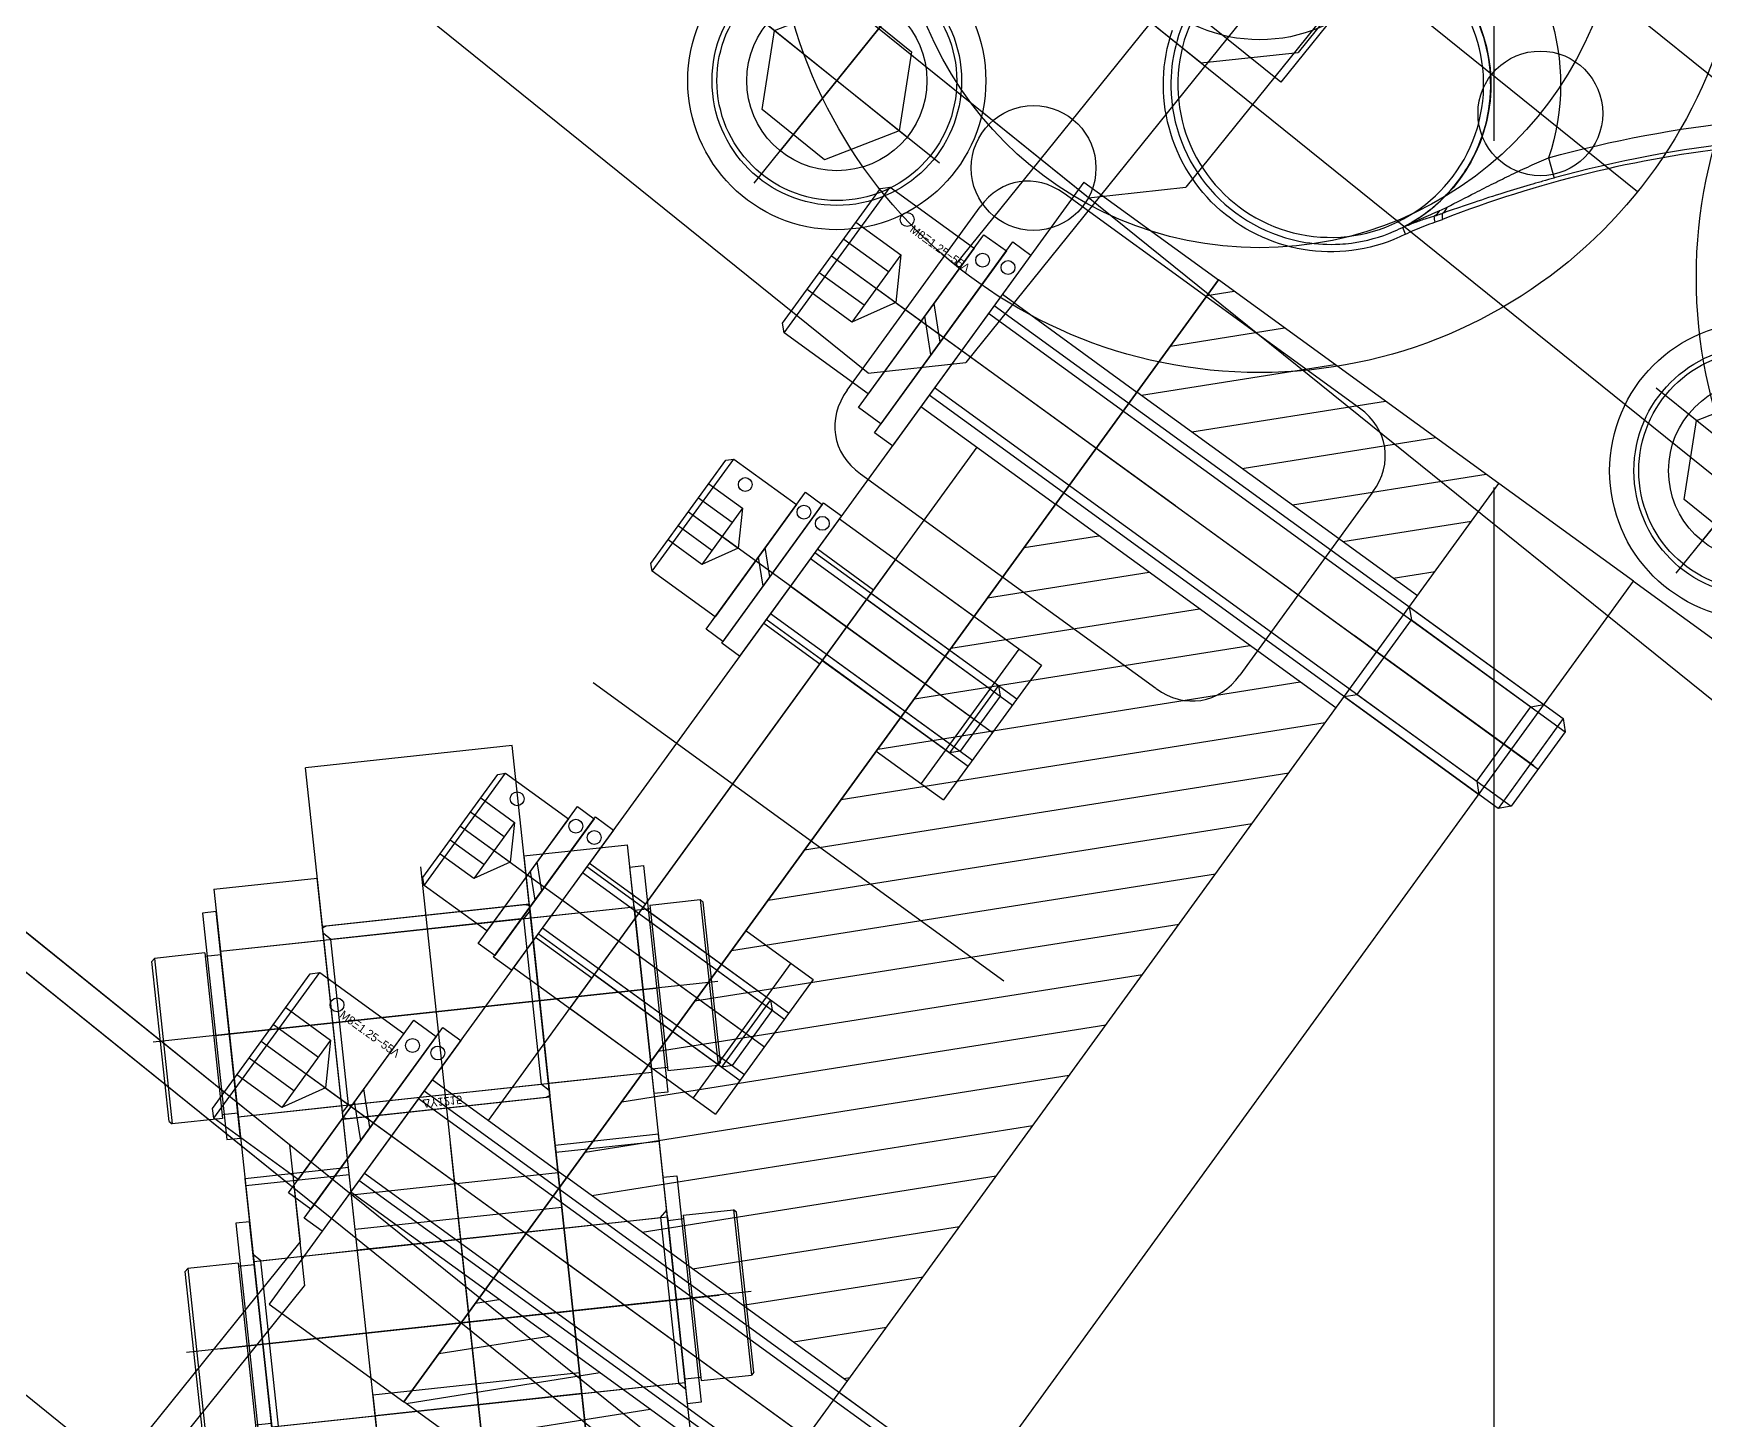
# Model space of a CAD drawing. Header units: millimetres. Extents: x 10462777 to 22643323, y 453826 to 1389191.
# Drawn here: x 11287519.8 to 11287640.3, y 585069.5 to 585169.5 of the extents above; entities that cross this region are included whole.
import ezdxf
from ezdxf.enums import TextEntityAlignment as Align

# ---------------------------------------------------------------- set-up
doc = ezdxf.new("R2010")
doc.units = ezdxf.units.MM
doc.header["$LTSCALE"] = 200
doc.header["$MEASUREMENT"] = 0
for name, pattern in [('CENTER', [2, 1.25, -0.25, 0.25, -0.25]), ('HIDDEN', [3.75, 2.5, -1.25]), ('PHANTOM', [2.5, 1.25, -0.25, 0.25, -0.25, 0.25, -0.25])]:
    doc.linetypes.add(name, pattern=pattern)
doc.layers.get('0').update_dxf_attribs({"linetype": 'CONTINUOUS'})
for name, color, linetype in [('1', 1, 'CENTER'), ('1 Center', 1, 'CENTER'), ('BOM', 6, 'CONTINUOUS'), ('BOM-T', 4, 'CONTINUOUS'), ('CENTER', 1, 'CONTINUOUS'), ('CL', 3, 'CONTINUOUS'), ('DR1431-08-006-000', 7, 'CONTINUOUS'), ('DR1431-08-007-000', 7, 'CONTINUOUS'), ('DR1431-08-008-000', 7, 'CONTINUOUS'), ('DR1431-08-009-000', 7, 'CONTINUOUS'), ('DR1433-A-002-023-000', 7, 'CONTINUOUS'), ('DR1438-001-008-000', 7, 'CONTINUOUS'), ('DR1438-001-009-000', 7, 'CONTINUOUS'), ('DR1438-001-011-000', 7, 'CONTINUOUS'), ('DR1438-001-011-001', 7, 'CONTINUOUS'), ('DR1501-002-005-002', 7, 'CONTINUOUS'), ('DU1215', 7, 'CONTINUOUS'), ('HIDDEN', 7, 'HIDDEN'), ('HL', 2, 'HIDDEN'), ('S12', 7, 'CONTINUOUS'), ('THIN', 3, 'CONTINUOUS')]:
    doc.layers.add(name, color=color, linetype=linetype)
doc.layers.add('LAYOUT', color=8, linetype='CONTINUOUS', lineweight=25)
doc.styles.get("Standard").update_dxf_attribs({"font": 'SYMBOL'})

# ---------------------------------------------------------------- blocks, each defined once
blk = doc.blocks.new('A$C0CF62632')
at = {"layer": '1 Center', "ltscale": 0.5}
blk.add_line((490.88, 915.19), (490.88, 0), dxfattribs=at)
blk = doc.blocks.new('A$C64415E36')
at = {"layer": 'DR1438-001-009-000'}
h = blk.add_hatch(dxfattribs=at)
h.set_pattern_fill('ANSI31', color=3)
h.set_pattern_definition([(45, (-38823.7765, -495.9302), (-2.24506403, 2.24506403), [])])
h.paths.add_polyline_path([(0, 100), (0, 90), (25, 90), (25, 100)])
h.paths.add_polyline_path([(0, 20), (25, 20), (25, 80), (0, 80)])
h.paths.add_polyline_path([(25, 0), (25, 10), (0, 10), (0, 0)])
for p, q in [((25, 100), (0, 100)), ((0, 0), (0, 100)), ((25, 0), (25, 100)), ((25, 0), (0, 0))]:
    blk.add_line(p, q, dxfattribs=at)
at = {"layer": 'DR1438-001-009-000', "color": 2, "linetype": 'HIDDEN'}
for p, q in [((25, 90), (0, 90)), ((25, 80), (0, 80)), ((25, 20), (0, 20)), ((25, 10), (0, 10))]:
    blk.add_line(p, q, dxfattribs=at)
at = {"layer": 'DR1438-001-009-000', "color": 1, "linetype": 'CENTER'}
for p, q in [((0, 85), (25, 85)), ((0, 15), (25, 15))]:
    blk.add_line(p, q, dxfattribs=at)
blk = doc.blocks.new('MCLBM1')
at = {"layer": 'BOM', "color": 0}
blk.add_circle((0, 0), 0.5, dxfattribs=at)
at = {"flags": 10}
blk.add_attdef('BM', text='', height=0.5, dxfattribs=at).set_placement((0, 0), align=Align.MIDDLE)
at = {"flags": 9}
for tag, p in [('NAME', (0, -1)), ('ENAME', (0, -2)), ('SPEC', (0, -3)), ('MATERIAL', (0, -4)), ('REMARK', (0, -5)), ('WEIGHT', (0, -6)), ('PRICE', (0, -7)), ('USER1', (0, -8)), ('USER2', (0, -9)), ('USER3', (0, -10)), ('USER4', (0, -11)), ('USER5', (0, -12)), ('USER6', (0, -13))]:
    blk.add_attdef(tag, p, '', height=0.5, dxfattribs=at)
blk = doc.blocks.new('A$C655773BF')
for p, q in [((0.5, 2), (0.5, 15)), ((62.32, 12.5), (62.32, 4.5)), ((10, 8.07), (8, 10.07)), ((10, 6.93), (8, 8.93))]:
    blk.add_line(p, q)
for points in [[(10, 17), (11.6, 17), (11.6, 0), (10, 0)], [(8, 16.2), (10, 16.2), (10, 0.8), (8, 0.8)], [(8, 2), (0.5, 2), (0, 2.5), (0, 14.5), (0.5, 15), (8, 15)]]:
    blk.add_lwpolyline(points, close=True)
blk.add_lwpolyline([(11.6, 12.5), (62.32, 12.5), (63, 11.82), (63, 5.18), (62.32, 4.5), (11.6, 4.5)])
at = {"layer": 'CENTER'}
for q in [(5.73, 8.5), (63, 8.5)]:
    blk.add_line((0, 8.5), q, dxfattribs=at)
at = {"layer": 'HIDDEN'}
blk.add_line((4, 11.5), (4, 5.5), dxfattribs=at)
for points in [[(0, 11.5), (4, 11.5), (5.73, 8.5), (5.73, 8.5), (4, 5.5), (0, 5.5)], [(0, 10), (4, 10)], [(4, 7), (0, 7)]]:
    blk.add_lwpolyline(points, dxfattribs=at)
at = {"layer": 'THIN'}
for p, q in [((11.6, 11.82), (63, 11.82)), ((11.6, 5.18), (63, 5.18))]:
    blk.add_line(p, q, dxfattribs=at)
at = {"layer": 'BOM'}
for p in [(10.8, 15.3), (9, 14.66), (2.88, 13.83)]:
    blk.add_blockref('MCLBM1', p, dxfattribs=at)
at = {"layer": 'BOM-T', "color": 4}
blk.add_text('M8X1.25-55L', height=0.6, dxfattribs=at).set_placement((3.48, 13.53), align=Align.MIDDLE_LEFT)
blk = doc.blocks.new('A$C03715BF0')
at = {"layer": 'DR1438-001-011-001'}
for p, q in [((0, 40), (13, 40)), ((0, 40), (0, 0)), ((11, 40), (11, 28)), ((13, 40), (13, 28)), ((7, 28), (13, 28)), ((7, 28), (7, 12)), ((7, 12), (13, 12)), ((11, 12), (11, 0)), ((13, 12), (13, 0)), ((0, 0), (13, 0))]:
    blk.add_line(p, q, dxfattribs=at)
at = {"layer": 'DR1438-001-011-001', "color": 2, "linetype": 'HIDDEN'}
for p, q in [((0, 37), (13, 37)), ((0, 36.46), (13, 36.46)), ((0, 31.54), (13, 31.54)), ((0, 31), (13, 31)), ((0, 9), (13, 9)), ((0, 8.46), (13, 8.46)), ((0, 3.54), (13, 3.54)), ((0, 3), (13, 3))]:
    blk.add_line(p, q, dxfattribs=at)
at = {"layer": 'DR1438-001-011-001', "color": 1}
for p, q in [((0, 34), (13, 34)), ((0, 6), (13, 6))]:
    blk.add_line(p, q, dxfattribs=at)
blk = doc.blocks.new('A$C1DB31627')
for p, q in [((0.4, 1.25), (0.4, 11.25)), ((25.46, 9.25), (25.46, 3.25)), ((7.5, 5.92), (6, 7.42)), ((7.5, 5.08), (6, 6.58))]:
    blk.add_line(p, q)
for points in [[(6, 12.35), (7.5, 12.35), (7.5, 0.15), (6, 0.15)], [(7.5, 12.5), (9.1, 12.5), (9.1, 0), (7.5, 0)], [(6, 1.25), (0.4, 1.25), (0, 1.65), (0, 10.85), (0.4, 11.25), (6, 11.25)]]:
    blk.add_lwpolyline(points, close=True)
blk.add_lwpolyline([(9.1, 9.25), (25.46, 9.25), (26, 8.71), (26, 3.79), (25.46, 3.25), (9.1, 3.25)])
at = {"layer": 'CENTER'}
for q in [(4.44, 6.25), (26, 6.25)]:
    blk.add_line((0, 6.25), q, dxfattribs=at)
at = {"layer": 'HIDDEN'}
blk.add_line((3, 8.75), (3, 3.75), dxfattribs=at)
for points in [[(0, 8.75), (3, 8.75), (4.44, 6.25), (4.44, 6.25), (3, 3.75), (0, 3.75)], [(0, 7.5), (3, 7.5)], [(3, 5), (0, 5)]]:
    blk.add_lwpolyline(points, dxfattribs=at)
at = {"layer": 'THIN'}
for p, q in [((9.1, 8.71), (26, 8.71)), ((9.1, 3.79), (26, 3.79))]:
    blk.add_line(p, q, dxfattribs=at)
at = {"layer": 'BOM'}
for p in [(6.75, 11.13), (8.3, 11.25), (2.16, 10.25)]:
    blk.add_blockref('MCLBM1', p, dxfattribs=at)
blk = doc.blocks.new('A$C63343886')
at = {"layer": 'DR1438-001-008-000'}
for p, q in [((350.734, 434.645, 41.999), (350.734, 584.645, 41.999)), ((362.734, 584.645, 41.999), (350.734, 584.645, 41.999)), ((362.734, 584.645, 41.999), (379.234, 584.645)), ((362.734, 434.645, 41.999), (362.734, 584.645, 41.999))]:
    blk.add_line(p, q, dxfattribs=at)
at = {"layer": 'DR1438-001-008-000', "color": 2, "linetype": 'HIDDEN'}
for p, q in [((350.734, 573.645, 41.999), (351.41, 572.969, 41.999)), ((350.734, 573.645, 41.999), (362.734, 573.645, 41.999)), ((351.41, 566.322, 41.999), (351.41, 572.969, 41.999)), ((351.41, 572.969, 41.999), (362.057, 572.969, 41.999)), ((362.057, 572.969, 41.999), (362.734, 573.645, 41.999)), ((362.057, 566.322, 41.999), (362.057, 572.969, 41.999)), ((350.734, 565.645, 41.999), (351.41, 566.322, 41.999)), ((350.734, 565.645, 41.999), (362.734, 565.645, 41.999)), ((351.41, 566.322, 41.999), (362.057, 566.322, 41.999)), ((362.057, 566.322, 41.999), (362.734, 565.645, 41.999)), ((350.734, 503.645, 41.999), (359.734, 503.645, 41.999))]:
    blk.add_line(p, q, dxfattribs=at)
at = {"layer": 'DR1438-001-008-000', "color": 1, "linetype": 'CENTER'}
blk.add_line((364.734, 569.645, 41.999), (348.734, 569.645, 41.999), dxfattribs=at)
at = {"layer": 'DR1438-001-011-000'}
for p, q in [((313.734, 584.645), (325.734, 584.645)), ((313.734, 584.645), (313.734, 484.645)), ((325.734, 584.645), (325.734, 484.645)), ((313.734, 484.645), (325.734, 484.645))]:
    blk.add_line(p, q, dxfattribs=at)
at = {"layer": 'DR1438-001-011-000', "color": 2, "linetype": 'HIDDEN'}
for p, q in [((313.734, 574.645), (325.734, 574.645)), ((313.734, 564.645), (325.734, 564.645)), ((318.734, 564.645, 41.999), (318.734, 504.645, 41.999)), ((313.734, 554.645), (325.734, 554.645)), ((313.734, 551.945), (318.734, 551.945)), ((313.734, 545.345), (318.734, 545.345)), ((313.734, 523.945), (318.734, 523.945)), ((313.734, 517.345), (318.734, 517.345)), ((313.734, 514.645), (325.734, 514.645)), ((313.734, 504.645), (325.734, 504.645)), ((313.734, 494.645), (325.734, 494.645))]:
    blk.add_line(p, q, dxfattribs=at)
at = {"layer": 'DR1438-001-011-000', "color": 1, "linetype": 'CENTER'}
for p, q in [((307.714, 569.645), (332.788, 569.645)), ((306.296, 534.645), (342.904, 534.645)), ((307.714, 499.645), (332.788, 499.645))]:
    blk.add_line(p, q, dxfattribs=at)
at = {"layer": 'DR1438-001-011-000', "color": 1}
for p, q in [((313.734, 548.645), (318.734, 548.645)), ((313.734, 520.645), (318.734, 520.645))]:
    blk.add_line(p, q, dxfattribs=at)
for name, p in [('A$C655773BF', (302.134, 561.145)), ('A$C1DB31627', (304.634, 542.395)), ('A$C1DB31627', (304.634, 514.395)), ('A$C655773BF', (302.134, 491.145))]:
    blk.add_blockref(name, p)
at = {"layer": 'DR1438-001-009-000'}
blk.add_blockref('A$C64415E36', (325.734, 484.645, 41.999), dxfattribs=at)
at = {"layer": 'DR1438-001-011-001'}
blk.add_blockref('A$C03715BF0', (318.734, 514.645, 41.999), dxfattribs=at)
blk = doc.blocks.new('A$C321A0869')
at = {"layer": '1', "color": 155, "linetype": 'Continuous'}
for p, q in [((109.1, 179.97), (110.27, 179.03)), ((108.67, 157.36), (82.33, 157.36)), ((78, 136.69), (78, 153.03)), ((113, 153.03), (113, 136.69)), ((108.67, 132.36), (82.33, 132.36))]:
    blk.add_line(p, q, dxfattribs=at)
at = {"layer": '1', "color": 155, "linetype": 'Continuous', "extrusion": (0, 0, -1)}
for centre, radius, start, end in [((-93.27, 175.03), 16.58, 89.7427, 162.6756), ((-175.76, 126.75), 85.31, 38.6032, 48.1733), ((-93.27, 175.03), 11.55, 84.5765, 207.3008), ((-93.27, 175.03), 12.07, 207.5195, 342.906)]:
    blk.add_arc(centre, radius, start, end, dxfattribs=at)
at = {"layer": '1', "color": 155, "linetype": 'Continuous'}
for centre, radius, start, end in [((175.76, 126.75), 83.5, 132.1526, 147.2765), ((175.76, 126.75), 83.8, 131.8267, 141.3969), ((93.27, 175.03), 11.03, 137.0395, 96.8267)]:
    blk.add_arc(centre, radius, start, end, dxfattribs=at)
for centre, major_axis in [((83.77, 151.59), (-4.56, 4.56)), ((107.23, 151.59), (4.56, 4.56)), ((83.77, 138.14), (-4.56, -4.56)), ((107.23, 138.14), (4.56, -4.56))]:
    blk.add_ellipse(centre, major_axis=major_axis, ratio=0.774597, start_param=5.624127, end_param=6.942243, dxfattribs=at)
for points, knots in [([(84.83, 182.9), (84.6, 182.65), (84.16, 182.14), (83.58, 181.32), (83.07, 180.45), (82.2, 178.64), (81.67, 176.3), (81.81, 172.3), (83.86, 167.14), (90.44, 162.83), (97.03, 163.67), (100.16, 165.73), (101.8, 167.16), (103.32, 169.07), (104.57, 172.06), (104.95, 175.28), (104.44, 178.48), (103.06, 181.41), (100.93, 183.86), (98.22, 185.61), (95.12, 186.61), (92.97, 186.53), (91.9, 186.49)], [0, 0, 0, 0, 0.015749, 0.031496, 0.047242, 0.062989, 0.125674, 0.15723, 0.250571, 0.37404, 0.497508, 0.536202, 0.549336, 0.59941, 0.649484, 0.699558, 0.749631, 0.799705, 0.849779, 0.899853, 0.949926, 1, 1, 1, 1]), ([(105.26, 172.79), (105.6, 173.46), (106.16, 174.56), (106.95, 176.12), (107.63, 177.42), (108.34, 178.7), (108.85, 179.55), (109.1, 179.97)], [0, 0, 0, 0, 0.293863, 0.478716, 0.65413, 0.830144, 1, 1, 1, 1]), ([(110.27, 179.03), (110.1, 178.81), (109.89, 178.55), (109.69, 178.3), (109.67, 178.27)], [0, 0, 0, 0, 0.882532, 1, 1, 1, 1]), ([(109.67, 178.27), (109.5, 178.05), (108.91, 177.3), (107.87, 175.92), (106.81, 174.47), (105.92, 173.21), (105.47, 172.56), (105.23, 172.22)], [0, 0, 0, 0, 0.098892, 0.349975, 0.647734, 0.81624, 1, 1, 1, 1]), ([(103.53, 169.74), (103.77, 170.18), (104.24, 171.03), (104.74, 171.88), (104.98, 172.29)], [0, 0, 0, 0, 0.514025, 1, 1, 1, 1]), ([(103.53, 169.74), (103.68, 169.99), (103.97, 170.47), (104.42, 171.13), (104.73, 171.53), (104.87, 171.71)], [0, 0, 0, 0, 0.37675, 0.73054, 1, 1, 1, 1]), ([(105.23, 172.22), (105.28, 172.16), (105.35, 172.08), (105.44, 171.96), (105.49, 171.91), (105.52, 171.88)], [0, 0, 0, 0, 0.50115, 0.750861, 1, 1, 1, 1])]:
    blk.add_open_spline(points, degree=3, knots=knots, dxfattribs=at)
for points in [[(104.98, 172.29), (105.07, 172.46), (105.17, 172.62), (105.26, 172.79)], [(105.23, 172.22), (105.32, 172.37), (105.33, 172.57), (105.26, 172.79)], [(103.98, 169.46), (104.09, 169.68), (104.34, 170.12), (104.74, 170.77), (105.03, 171.18), (105.18, 171.39)], [(104.87, 171.71), (104.97, 171.86), (105.01, 172.07), (104.98, 172.29)], [(104.87, 171.71), (104.91, 171.76), (104.98, 171.86), (105.11, 172.03), (105.19, 172.15), (105.23, 172.22)], [(104.87, 171.71), (104.97, 171.6), (105.07, 171.5), (105.18, 171.39)], [(105.18, 171.39), (105.29, 171.55), (105.41, 171.72), (105.52, 171.88)], [(103.98, 169.46), (103.83, 169.55), (103.68, 169.64), (103.53, 169.74)]]:
    blk.add_open_spline(points, degree=3, dxfattribs=at)
blk = doc.blocks.new('A$C3D036A4C')
at = {"layer": 'CL'}
for p, q in [((20, 8.5), (20, 81.5)), ((13.5, 75), (26.5, 75))]:
    blk.add_line(p, q, dxfattribs=at)
at = {"layer": 'DR1501-002-005-002'}
for p, q in [((5, 90), (0, 85)), ((5, 90), (95, 90)), ((0, 5), (0, 85)), ((60, 64), (100, 64))]:
    blk.add_line(p, q, dxfattribs=at)
blk.add_circle((20, 75), 6.5, dxfattribs=at)
blk = doc.blocks.new('A$C148D47CC')
at = {"layer": 'DR1501-002-005-002'}
for p, q in [((0, 0), (0, 20)), ((0, 20), (175, 20))]:
    blk.add_line(p, q, dxfattribs=at)
blk = doc.blocks.new('A$C69DB7109')
at = {"layer": 'DR1501-002-005-002'}
for p, q in [((0, 0), (-5, -5)), ((0, 0), (125, 0)), ((-5, -35), (-5, -5))]:
    blk.add_line(p, q, dxfattribs=at)
blk = doc.blocks.new('A$C46232C3D')
at = {"layer": 'CENTER'}
for p, q in [((3.5, 7.5), (2.35, 7.5)), ((41.5, 7.5), (42.65, 7.5))]:
    blk.add_line(p, q, dxfattribs=at)
at = {"layer": 'CL'}
for p, q in [((22.5, 15), (22.5, 0)), ((0, 7.5), (45, 7.5))]:
    blk.add_line(p, q, dxfattribs=at)
at = {"layer": 'DR1501-002-005-002'}
for p, q in [((0.5, 15), (0, 14.5)), ((0, 14.5), (0, 0.5)), ((2.35, 15), (0.5, 15)), ((0.5, 15), (0.5, 0)), ((2.35, 0), (2.35, 15)), ((3.5, 14.65), (2.35, 14.65)), ((41.5, 15), (3.5, 15)), ((3.5, 15), (3.5, 0)), ((3.5, 15), (3.5, 0)), ((41.5, 15), (41.5, 0)), ((41.5, 15), (41.5, 0)), ((41.5, 14.65), (42.65, 14.65)), ((44.5, 15), (42.65, 15)), ((42.65, 0), (42.65, 15)), ((45, 14.5), (44.5, 15)), ((44.5, 0), (44.5, 15)), ((45, 0.5), (45, 14.5)), ((0, 0.5), (0.5, 0)), ((3.5, 0.35), (2.35, 0.35)), ((41.5, 0.35), (42.65, 0.35)), ((44.5, 0), (45, 0.5)), ((0.5, 0), (2.35, 0)), ((3.5, 0), (41.5, 0)), ((42.65, 0), (44.5, 0))]:
    blk.add_line(p, q, dxfattribs=at)
blk = doc.blocks.new('A$C212748E0')
at = {"layer": 'CENTER'}
blk.add_line((9.25, 1), (9.25, 0), dxfattribs=at)
at = {"layer": 'DR1501-002-005-002'}
for p, q in [((0, 1), (19.82, 1)), ((0, 0), (0, 1)), ((2.1, 1), (2.1, 0)), ((16.4, 1), (16.4, 0)), ((19.82, 1), (19.82, 0)), ((19.82, 0), (0, 0))]:
    blk.add_line(p, q, dxfattribs=at)
blk = doc.blocks.new('A$C1D410D33')
at = {"layer": 'DR1501-002-005-002', "rotation": 90}
blk.add_blockref('A$C46232C3D', (16.75, 0), dxfattribs=at)
at = {"layer": 'DR1501-002-005-002'}
for p in [(0, 41.5), (0, 2.5)]:
    blk.add_blockref('A$C212748E0', p, dxfattribs=at)
blk = doc.blocks.new('A$C4F800965')
at = {"layer": 'CL'}
for p, q in [((35, 70), (35, 0)), ((0, 35), (70, 35))]:
    blk.add_line(p, q, dxfattribs=at)
blk.add_circle((35, 35), 26, dxfattribs=at)
at = {"layer": 'DR1501-002-005-002'}
for centre, radius in [((35, 35), 35), ((35, 61), 4.5), ((9, 35), 4.5), ((61, 35), 4.5), ((35, 9), 4.5)]:
    blk.add_circle(centre, radius, dxfattribs=at)
at = {"layer": 'HL'}
for radius in [11, 4.75]:
    blk.add_circle((35, 35), radius, dxfattribs=at)
blk = doc.blocks.new('A$C59BF75ED')
at = {"layer": 'CENTER'}
for p, q in [((50, 84.5), (50, 65.5)), ((40.5, 75), (59.5, 75))]:
    blk.add_line(p, q, dxfattribs=at)
at = {"layer": 'DR1501-002-005-002'}
blk.add_lwpolyline([(52.89, 70), (47.11, 70), (44.23, 75), (47.11, 80), (52.89, 80), (55.77, 75), (52.89, 70)], dxfattribs=at)
for radius in [10.75, 9, 8.65]:
    blk.add_circle((50, 75), radius, dxfattribs=at)
for name, p in [('A$C3D036A4C', (30, 0)), ('A$C69DB7109', (100, 90)), ('A$C4F800965', (0, 10)), ('A$C1D410D33', (105.75, 22.5)), ('A$C148D47CC', (25, 35))]:
    blk.add_blockref(name, p, dxfattribs=at)
blk = doc.blocks.new('A$C01323151')
at = {"layer": 'DR1501-002-005-002', "xscale": -1, "rotation": 270}
blk.add_blockref('A$C59BF75ED', (160.15, 152.37), dxfattribs=at)
at = {"layer": 'DR1501-002-005-002', "rotation": 90.00000000000004}
blk.add_blockref('A$C59BF75ED', (444.4, 152.37), dxfattribs=at)
blk = doc.blocks.new('A$C6B1410A9')
at = {"layer": 'DR1501-002-005-002', "xscale": -1, "rotation": 270}
blk.add_blockref('A$C59BF75ED', (145.06, 152), dxfattribs=at)
at = {"layer": 'DR1501-002-005-002', "rotation": 90.00000000000004}
blk.add_blockref('A$C59BF75ED', (414.4, 149.99), dxfattribs=at)
blk = doc.blocks.new('A$C71CF0E95')
at = {"layer": 'DU1215', "color": 1, "ltscale": 10}
for p, q in [((0.5, 13), (0.5, 1)), ((14.5, 13), (14.5, 1)), ((0, 7), (15, 7))]:
    blk.add_line(p, q, dxfattribs=at)
blk.add_lwpolyline([(15, 13.89), (14.7, 14), (0.3, 14), (0, 13.89), (0, 0.11), (0.3, 0), (14.7, 0), (15, 0.11)], close=True, dxfattribs=at)
for points in [[(0, 13.5), (0.5, 13), (14.5, 13), (15, 13.5)], [(15, 0.5), (14.5, 1), (0.5, 1), (0, 0.5)]]:
    blk.add_lwpolyline(points, dxfattribs=at)
blk.add_text('DU1215', height=0.6, dxfattribs=at).set_placement((5.83, 13.2))
blk = doc.blocks.new('A$C441F2190')
at = {"layer": 'DR1431-08-008-000', "ltscale": 10}
for p, q in [((0.54, 11.8), (0.74, 12)), ((0.54, 11.8), (0.54, 0.2)), ((0.74, 0), (0.74, 12)), ((4.39, 12), (0.74, 12)), ((4.39, 0), (4.39, 12)), ((5.54, 11.75), (4.39, 11.75)), ((5.54, 12), (35.54, 12)), ((5.54, 0), (5.54, 12)), ((35.54, 0), (35.54, 12)), ((35.54, 11.75), (36.69, 11.75)), ((36.69, 12), (40.34, 12)), ((36.69, 0), (36.69, 12)), ((40.34, 0), (40.34, 12)), ((40.54, 11.8), (40.34, 12)), ((40.54, 11.8), (40.54, 0.2)), ((0.54, 0.2), (0.74, 0)), ((5.54, 0.25), (4.39, 0.25)), ((35.54, 0.25), (36.69, 0.25)), ((40.54, 0.2), (40.34, 0)), ((4.39, 0), (0.74, 0)), ((5.54, 0), (35.54, 0)), ((36.69, 0), (40.34, 0))]:
    blk.add_line(p, q, dxfattribs=at)
at = {"layer": 'DR1431-08-008-000', "color": 1, "linetype": 'CENTER', "ltscale": 0.2}
blk.add_line((40.98, 6), (0, 6), dxfattribs=at)
blk = doc.blocks.new('A$C254424B1')
at = {"layer": 'S12', "color": 5, "ltscale": 10}
for points in [[(5.54, 16.43), (5.54, 0), (4.54, 0), (4.54, 16.43)], [(35.54, 16.43), (35.54, 0), (36.54, 0), (36.54, 16.43)]]:
    blk.add_lwpolyline(points, close=True, dxfattribs=at)
at = {"layer": 'DR1431-08-008-000', "ltscale": 10}
blk.add_blockref('A$C441F2190', (0, 2.88), dxfattribs=at)
blk = doc.blocks.new('A$C7C8F32CC')
at = {"layer": 'DR1431-08-006-000'}
for p, q in [((25.5, 8, 42), (25.5, 71.5, 42)), ((33, 45.5, 42), (33, 71.5, 42)), ((48, 71.5, 42), (48, 45.5, 42)), ((55.5, 71.5, 42), (55.5, 8, 42)), ((48, 45.5, 42), (33, 45.5, 42)), ((33, 33.5, 42), (33, 8, 42)), ((48, 33.5, 42), (33, 33.5, 42)), ((48, 8, 42), (48, 33.5, 42))]:
    blk.add_line(p, q, dxfattribs=at)
at = {"layer": 'DR1431-08-006-000', "color": 1, "linetype": 'CENTER', "ltscale": 0.3}
for p, q in [((40.5, 8, 42), (40.5, 71.5, 42)), ((24.5, 18.5, 42), (56.43, 18.5, 42))]:
    blk.add_line(p, q, dxfattribs=at)
at = {"layer": 'DR1431-08-006-000', "color": 2, "linetype": 'HIDDEN'}
for p, q in [((25.5, 24.5, 42), (33, 24.5, 42)), ((48, 24.5, 42), (55.5, 24.5, 42)), ((25.5, 12.5, 42), (33, 12.5, 42)), ((48, 12.5, 42), (55.5, 12.5, 42))]:
    blk.add_line(p, q, dxfattribs=at)
at = {"layer": 'DR1431-08-006-000', "ltscale": 10}
for p, q in [((25.5, 8, 42), (33, 8, 42)), ((48, 8, 42), (55.5, 8, 42))]:
    blk.add_line(p, q, dxfattribs=at)
at = {"layer": 'DR1431-08-007-000', "ltscale": 10}
for p, q in [((33, 101.5, 42), (33, 0, 42)), ((48, 101.5, 42), (48, 0, 42))]:
    blk.add_line(p, q, dxfattribs=at)
at = {"layer": 'DR1431-08-007-000', "color": 2, "linetype": 'HIDDEN', "ltscale": 0.5}
for p, q in [((48, 47, 42), (33, 47, 42)), ((48, 35, 42), (33, 35, 42)), ((48, 31, 42), (33, 31, 42)), ((48, 25.5, 42), (33, 25.5, 42)), ((48, 11.5, 42), (33, 11.5, 42))]:
    blk.add_line(p, q, dxfattribs=at)
at = {"layer": 'DR1431-08-007-000', "color": 1, "linetype": 'CENTER', "ltscale": 0.5}
for p, q in [((28.5, 41, 42), (52.5, 41, 42)), ((28.5, 18.5, 42), (52.5, 18.5, 42))]:
    blk.add_line(p, q, dxfattribs=at)
at = {"layer": 'DR1431-08-007-000', "ltscale": 0.5}
blk.add_line((48, 0, 42), (33, 0, 42), dxfattribs=at)
at = {"layer": 'DR1431-08-009-000', "color": 1, "linetype": 'CENTER'}
for p, q in [((40.5, 88.92, 42), (40.5, 28.11, 42)), ((40.5, 48.2, 42), (40.5, 30.8, 42)), ((22.4, 41, 42), (58.6, 41, 42))]:
    blk.add_line(p, q, dxfattribs=at)
at = {"layer": 'DR1431-08-009-000', "ltscale": 10}
for p, q in [((25.5, 60, 42), (25.5, 29, 42)), ((55.5, 60, 42), (55.5, 29, 42)), ((25.5, 29.5, 42), (33, 29.5, 42)), ((48, 29.5, 42), (55.5, 29.5, 42))]:
    blk.add_line(p, q, dxfattribs=at)
at = {"layer": 'DR1431-08-009-000'}
for p, q in [((33, 60, 42), (33, 29, 42)), ((48, 29, 42), (48, 60, 42)), ((33, 29, 42), (25.5, 29, 42)), ((55.5, 29, 42), (48, 29, 42))]:
    blk.add_line(p, q, dxfattribs=at)
at = {"layer": 'DR1431-08-009-000', "color": 2, "linetype": 'HIDDEN', "ltscale": 0.25}
for p, q in [((25.5, 34.5, 42), (25.5, 47.5, 42)), ((55, 47, 42), (55.5, 47.5, 42)), ((55.5, 47.5, 42), (55.5, 34.5, 42)), ((26, 47, 42), (26, 35, 42)), ((26, 47, 42), (33, 47, 42)), ((48, 47, 42), (55, 47, 42)), ((55, 35, 42), (55, 47, 42)), ((26, 35, 42), (25.5, 34.5, 42)), ((26, 35, 42), (33, 35, 42)), ((48, 35, 42), (55, 35, 42)), ((55, 35, 42), (55.5, 34.5, 42))]:
    blk.add_line(p, q, dxfattribs=at)
at = {"layer": 'DR1431-08-008-000', "ltscale": 10}
for p in [(19.96, 32.12, 42), (19.96, 9.62, 42)]:
    blk.add_blockref('A$C254424B1', p, dxfattribs=at)
at = {"layer": 'DU1215', "ltscale": 10}
blk.add_blockref('A$C71CF0E95', (33, 11.5, 42), dxfattribs=at)
blk = doc.blocks.new('A$C5CB33DE0')
at = {"layer": 'DR1433-A-002-023-000', "ltscale": 0.5, "xscale": -1, "rotation": 180}
blk.add_blockref('A$C7C8F32CC', (0, 170.5), dxfattribs=at)
blk = doc.blocks.new('A$C256B494F')
at = {"layer": 'DR1501-002-005-002'}
for name, p, rotation in [('A$C59BF75ED', (468.43, 219.01, -10.03), 90.00000000000004), ('A$C5CB33DE0', (186.89, 170.54, -52.03), 314.9999999999999)]:
    blk.add_blockref(name, p, dxfattribs=dict(at, rotation=rotation))
blk = doc.blocks.new('A$C1F8A417F')
at = {"ltscale": 10}
blk.add_blockref('A$C63343886', (1434.04, 317.24), dxfattribs=at)
for name, p in [('A$C256B494F', (1576.88, 789.02, 10.03)), ('A$C6B1410A9', (1650.72, 788.61)), ('A$C01323151', (1633.38, 786.02))]:
    blk.add_blockref(name, p, dxfattribs=at)
at = {"layer": 'DR1501-002-005-002'}
blk.add_blockref('A$C321A0869', (1664.78, 743.02), dxfattribs=at)
blk = doc.blocks.new('A$C7DA30AB0')
at = {"layer": 'LAYOUT', "color": 6, "linetype": 'PHANTOM'}
blk.add_circle((3030.45, 3025.99, 0), 2693.02, dxfattribs=at)

msp = doc.modelspace()

# ---------------------------------------------------------------- block references
at = {"ltscale": 10, "rotation": 180}
msp.add_blockref('A$C0CF62632', (11288116.00281, 585526.88814), dxfattribs=at)

# ---------------------------------------------------------------- next in the draw order: block references
at = {"ltscale": 10, "rotation": 324.019764306913}
msp.add_blockref('A$C1F8A417F', (11285651.31599, 585455.73383), dxfattribs=at)

# ---------------------------------------------------------------- next in the draw order: block references
at = {"ltscale": 10, "rotation": 51.1429793073033}
msp.add_blockref('A$C1F8A417F', (11287165.47006, 582967.95012), dxfattribs=at)

# ---------------------------------------------------------------- next in the draw order: block references
at = {"ltscale": 10}
msp.add_blockref('A$C7DA30AB0', (11285684.40366, 580408.4363), dxfattribs=at)

doc.saveas('drawing.dxf')
